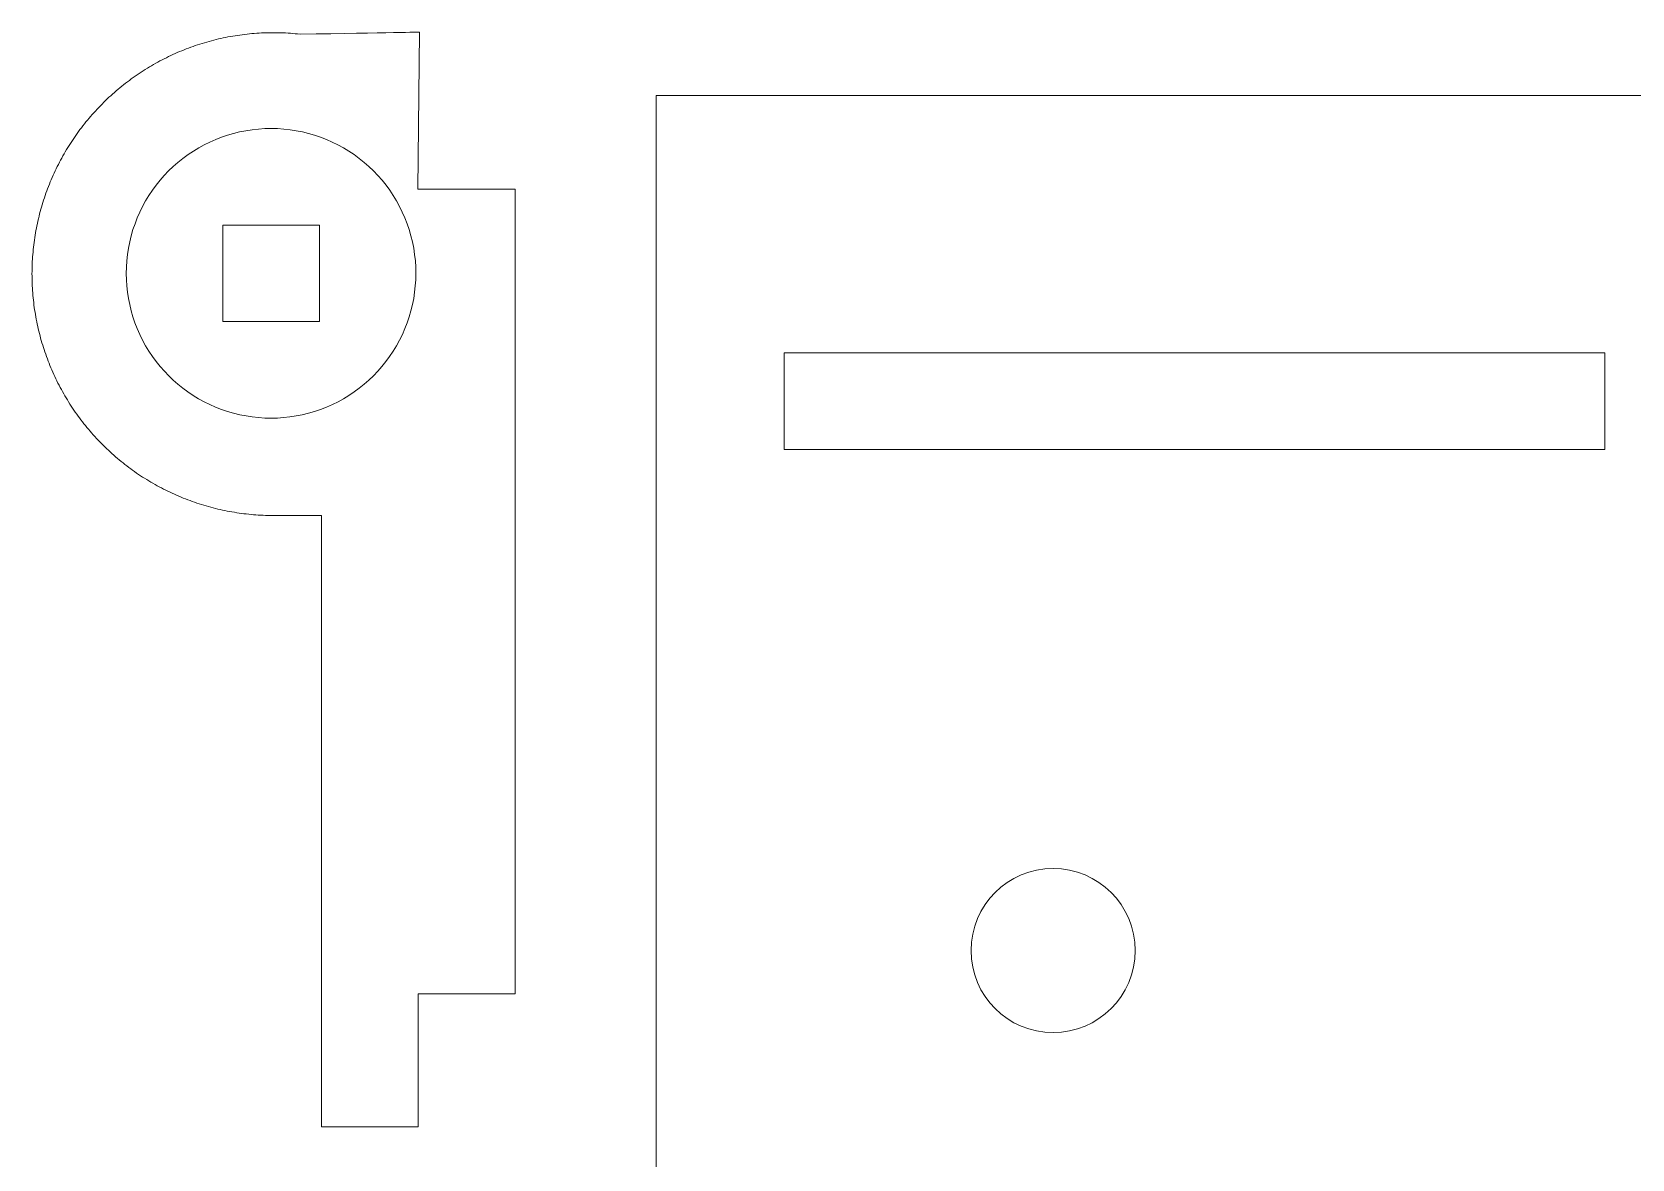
# Model space of a CAD drawing. Header units: centimetres. Extents: x -11.1 to 22.3, y -12.4 to 10.4.
# Drawn here: x 5.473 to 10.445, y 6.906 to 10.407 of the extents above; entities that cross this region are included whole.
import ezdxf

# ---------------------------------------------------------------- set-up
doc = ezdxf.new("R2010")
doc.units = ezdxf.units.CM
doc.header["$MEASUREMENT"] = 0
doc.layers.add('Warstwa 1', color=7, linetype='Continuous')

msp = doc.modelspace()

# ---------------------------------------------------------------- linework, layer by layer
at = {"layer": 'Warstwa 1', "color": 1, "lineweight": 0}
msp.add_lwpolyline([(7.81069, 9.11053), (10.36069, 9.11053), (10.36069, 9.41053), (7.81069, 9.41053), (7.81069, 9.11053)], close=True, dxfattribs=at)
for points, knots in [([(6.30599, 10.40059), (6.30599, 10.40059), (6.29852, 10.40138), (6.29852, 10.40138), (6.29852, 10.40138), (6.29852, 10.40138), (6.29106, 10.4021), (6.29106, 10.4021), (6.29106, 10.4021), (6.29106, 10.4021), (6.28359, 10.40274), (6.28359, 10.40274), (6.28359, 10.40274), (6.28359, 10.40274), (6.2761, 10.40331), (6.2761, 10.40331), (6.2761, 10.40331), (6.2761, 10.40331), (6.26863, 10.4038), (6.26863, 10.4038), (6.26863, 10.4038), (6.26863, 10.4038), (6.26114, 10.40422), (6.26114, 10.40422), (6.26114, 10.40422), (6.26114, 10.40422), (6.25364, 10.40457), (6.25364, 10.40457), (6.25364, 10.40457), (6.25364, 10.40457), (6.24615, 10.40483), (6.24615, 10.40483), (6.24615, 10.40483), (6.24615, 10.40483), (6.23866, 10.40503), (6.23866, 10.40503), (6.23866, 10.40503), (6.23866, 10.40503), (6.23115, 10.40515), (6.23115, 10.40515), (6.23115, 10.40515), (6.23115, 10.40515), (6.22366, 10.40519), (6.22366, 10.40519), (6.22366, 10.40519), (6.22366, 10.40519), (6.21615, 10.40516), (6.21615, 10.40516), (6.21615, 10.40516), (6.21615, 10.40516), (6.20866, 10.40505), (6.20866, 10.40505), (6.20866, 10.40505), (6.20866, 10.40505), (6.20116, 10.40487), (6.20116, 10.40487), (6.20116, 10.40487), (6.20116, 10.40487), (6.19365, 10.40461), (6.19365, 10.40461), (6.19365, 10.40461), (6.19365, 10.40461), (6.18616, 10.40428), (6.18616, 10.40428), (6.18616, 10.40428), (6.18616, 10.40428), (6.17867, 10.40388), (6.17867, 10.40388), (6.17867, 10.40388), (6.17867, 10.40388), (6.1712, 10.40339), (6.1712, 10.40339), (6.1712, 10.40339), (6.1712, 10.40339), (6.16371, 10.40284), (6.16371, 10.40284), (6.16371, 10.40284), (6.16371, 10.40284), (6.15624, 10.40221), (6.15624, 10.40221), (6.15624, 10.40221), (6.15624, 10.40221), (6.14877, 10.4015), (6.14877, 10.4015), (6.14877, 10.4015), (6.14877, 10.4015), (6.14132, 10.40072), (6.14132, 10.40072), (6.14132, 10.40072), (6.14132, 10.40072), (6.13386, 10.39987), (6.13386, 10.39987), (6.13386, 10.39987), (6.13386, 10.39987), (6.12643, 10.39894), (6.12643, 10.39894), (6.12643, 10.39894), (6.12643, 10.39894), (6.11898, 10.39794), (6.11898, 10.39794), (6.11898, 10.39794), (6.11898, 10.39794), (6.11156, 10.39686), (6.11156, 10.39686), (6.11156, 10.39686), (6.11156, 10.39686), (6.10415, 10.39571), (6.10415, 10.39571), (6.10415, 10.39571), (6.10415, 10.39571), (6.09675, 10.39448), (6.09675, 10.39448), (6.09675, 10.39448), (6.09675, 10.39448), (6.08938, 10.39318), (6.08938, 10.39318), (6.08938, 10.39318), (6.08938, 10.39318), (6.082, 10.39181), (6.082, 10.39181), (6.082, 10.39181), (6.082, 10.39181), (6.07464, 10.39036), (6.07464, 10.39036), (6.07464, 10.39036), (6.07464, 10.39036), (6.0673, 10.38884), (6.0673, 10.38884), (6.0673, 10.38884), (6.0673, 10.38884), (6.05996, 10.38724), (6.05996, 10.38724), (6.05996, 10.38724), (6.05996, 10.38724), (6.05266, 10.38558), (6.05266, 10.38558), (6.05266, 10.38558), (6.05266, 10.38558), (6.04536, 10.38384), (6.04536, 10.38384), (6.04536, 10.38384), (6.04536, 10.38384), (6.03809, 10.38202), (6.03809, 10.38202), (6.03809, 10.38202), (6.03809, 10.38202), (6.03083, 10.38014), (6.03083, 10.38014), (6.03083, 10.38014), (6.03083, 10.38014), (6.02358, 10.37818), (6.02358, 10.37818), (6.02358, 10.37818), (6.02358, 10.37818), (6.01637, 10.37615), (6.01637, 10.37615), (6.01637, 10.37615), (6.01637, 10.37615), (6.00916, 10.37404), (6.00916, 10.37404), (6.00916, 10.37404), (6.00916, 10.37404), (6.00199, 10.37187), (6.00199, 10.37187), (6.00199, 10.37187), (6.00199, 10.37187), (5.99482, 10.36962), (5.99482, 10.36962), (5.99482, 10.36962), (5.99482, 10.36962), (5.9877, 10.3673), (5.9877, 10.3673), (5.9877, 10.3673), (5.9877, 10.3673), (5.98059, 10.36492), (5.98059, 10.36492), (5.98059, 10.36492), (5.98059, 10.36492), (5.97351, 10.36245), (5.97351, 10.36245), (5.97351, 10.36245), (5.97351, 10.36245), (5.96645, 10.35992), (5.96645, 10.35992), (5.96645, 10.35992), (5.96645, 10.35992), (5.95941, 10.35732), (5.95941, 10.35732), (5.95941, 10.35732), (5.95941, 10.35732), (5.9524, 10.35465), (5.9524, 10.35465), (5.9524, 10.35465), (5.9524, 10.35465), (5.94542, 10.35191), (5.94542, 10.35191), (5.94542, 10.35191), (5.94542, 10.35191), (5.93847, 10.3491), (5.93847, 10.3491), (5.93847, 10.3491), (5.93847, 10.3491), (5.93154, 10.34622), (5.93154, 10.34622), (5.93154, 10.34622), (5.93154, 10.34622), (5.92465, 10.34327), (5.92465, 10.34327), (5.92465, 10.34327), (5.92465, 10.34327), (5.91778, 10.34025), (5.91778, 10.34025), (5.91778, 10.34025), (5.91778, 10.34025), (5.91094, 10.33716), (5.91094, 10.33716), (5.91094, 10.33716), (5.91094, 10.33716), (5.90414, 10.33401), (5.90414, 10.33401), (5.90414, 10.33401), (5.90414, 10.33401), (5.89736, 10.33078), (5.89736, 10.33078), (5.89736, 10.33078), (5.89736, 10.33078), (5.89062, 10.32749), (5.89062, 10.32749), (5.89062, 10.32749), (5.89062, 10.32749), (5.88392, 10.32414), (5.88392, 10.32414), (5.88392, 10.32414), (5.88392, 10.32414), (5.87725, 10.32071), (5.87725, 10.32071), (5.87725, 10.32071), (5.87725, 10.32071), (5.87062, 10.31722), (5.87062, 10.31722), (5.87062, 10.31722), (5.87062, 10.31722), (5.86401, 10.31366), (5.86401, 10.31366), (5.86401, 10.31366), (5.86401, 10.31366), (5.85745, 10.31004), (5.85745, 10.31004), (5.85745, 10.31004), (5.85745, 10.31004), (5.85092, 10.30635), (5.85092, 10.30635), (5.85092, 10.30635), (5.85092, 10.30635), (5.84442, 10.3026), (5.84442, 10.3026), (5.84442, 10.3026), (5.84442, 10.3026), (5.83797, 10.29878), (5.83797, 10.29878), (5.83797, 10.29878), (5.83797, 10.29878), (5.83155, 10.2949), (5.83155, 10.2949), (5.83155, 10.2949), (5.83155, 10.2949), (5.82518, 10.29095), (5.82518, 10.29095), (5.82518, 10.29095), (5.82518, 10.29095), (5.81883, 10.28694), (5.81883, 10.28694), (5.81883, 10.28694), (5.81883, 10.28694), (5.81254, 10.28286), (5.81254, 10.28286), (5.81254, 10.28286), (5.81254, 10.28286), (5.80628, 10.27873), (5.80628, 10.27873), (5.80628, 10.27873), (5.80628, 10.27873), (5.80006, 10.27453), (5.80006, 10.27453), (5.80006, 10.27453), (5.80006, 10.27453), (5.7939, 10.27027), (5.7939, 10.27027), (5.7939, 10.27027), (5.7939, 10.27027), (5.78777, 10.26595), (5.78777, 10.26595), (5.78777, 10.26595), (5.78777, 10.26595), (5.78168, 10.26156), (5.78168, 10.26156), (5.78168, 10.26156), (5.78168, 10.26156), (5.77563, 10.25712), (5.77563, 10.25712), (5.77563, 10.25712), (5.77563, 10.25712), (5.76965, 10.25261), (5.76965, 10.25261), (5.76965, 10.25261), (5.76965, 10.25261), (5.76368, 10.24805), (5.76368, 10.24805), (5.76368, 10.24805), (5.76368, 10.24805), (5.75778, 10.24343), (5.75778, 10.24343), (5.75778, 10.24343), (5.75778, 10.24343), (5.75193, 10.23874), (5.75193, 10.23874), (5.75193, 10.23874), (5.75193, 10.23874), (5.74612, 10.234), (5.74612, 10.234), (5.74612, 10.234), (5.74612, 10.234), (5.74035, 10.22921), (5.74035, 10.22921), (5.74035, 10.22921), (5.74035, 10.22921), (5.73464, 10.22435), (5.73464, 10.22435), (5.73464, 10.22435), (5.73464, 10.22435), (5.72896, 10.21944), (5.72896, 10.21944), (5.72896, 10.21944), (5.72896, 10.21944), (5.72334, 10.21447), (5.72334, 10.21447), (5.72334, 10.21447), (5.72334, 10.21447), (5.71779, 10.20944), (5.71779, 10.20944), (5.71779, 10.20944), (5.71779, 10.20944), (5.71226, 10.20436), (5.71226, 10.20436), (5.71226, 10.20436), (5.71226, 10.20436), (5.70679, 10.19923), (5.70679, 10.19923), (5.70679, 10.19923), (5.70679, 10.19923), (5.70139, 10.19404), (5.70139, 10.19404), (5.70139, 10.19404), (5.70139, 10.19404), (5.69603, 10.1888), (5.69603, 10.1888), (5.69603, 10.1888), (5.69603, 10.1888), (5.69071, 10.1835), (5.69071, 10.1835), (5.69071, 10.1835), (5.69071, 10.1835), (5.68546, 10.17815), (5.68546, 10.17815), (5.68546, 10.17815), (5.68546, 10.17815), (5.68025, 10.17275), (5.68025, 10.17275), (5.68025, 10.17275), (5.68025, 10.17275), (5.67511, 10.16729), (5.67511, 10.16729), (5.67511, 10.16729), (5.67511, 10.16729), (5.67, 10.16179), (5.67, 10.16179), (5.67, 10.16179), (5.67, 10.16179), (5.66497, 10.15623), (5.66497, 10.15623), (5.66497, 10.15623), (5.66497, 10.15623), (5.65999, 10.15063), (5.65999, 10.15063), (5.65999, 10.15063), (5.65999, 10.15063), (5.65507, 10.14497), (5.65507, 10.14497), (5.65507, 10.14497), (5.65507, 10.14497), (5.6502, 10.13927), (5.6502, 10.13927), (5.6502, 10.13927), (5.6502, 10.13927), (5.64538, 10.13351), (5.64538, 10.13351), (5.64538, 10.13351), (5.64538, 10.13351), (5.64062, 10.12771), (5.64062, 10.12771), (5.64062, 10.12771), (5.64062, 10.12771), (5.63593, 10.12187), (5.63593, 10.12187), (5.63593, 10.12187), (5.63593, 10.12187), (5.6313, 10.11597), (5.6313, 10.11597), (5.6313, 10.11597), (5.6313, 10.11597), (5.62672, 10.11003), (5.62672, 10.11003), (5.62672, 10.11003), (5.62672, 10.11003), (5.6222, 10.10404), (5.6222, 10.10404), (5.6222, 10.10404), (5.6222, 10.10404), (5.61774, 10.09801), (5.61774, 10.09801), (5.61774, 10.09801), (5.61774, 10.09801), (5.61335, 10.09194), (5.61335, 10.09194), (5.61335, 10.09194), (5.61335, 10.09194), (5.609, 10.08582), (5.609, 10.08582), (5.609, 10.08582), (5.609, 10.08582), (5.60472, 10.07966), (5.60472, 10.07966), (5.60472, 10.07966), (5.60472, 10.07966), (5.60052, 10.07345), (5.60052, 10.07345), (5.60052, 10.07345), (5.60052, 10.07345), (5.59637, 10.06721), (5.59637, 10.06721), (5.59637, 10.06721), (5.59637, 10.06721), (5.59228, 10.06092), (5.59228, 10.06092), (5.59228, 10.06092), (5.59228, 10.06092), (5.58825, 10.05459), (5.58825, 10.05459), (5.58825, 10.05459), (5.58825, 10.05459), (5.58429, 10.04822), (5.58429, 10.04822), (5.58429, 10.04822), (5.58429, 10.04822), (5.58039, 10.04182), (5.58039, 10.04182), (5.58039, 10.04182), (5.58039, 10.04182), (5.57656, 10.03537), (5.57656, 10.03537), (5.57656, 10.03537), (5.57656, 10.03537), (5.57279, 10.02889), (5.57279, 10.02889), (5.57279, 10.02889), (5.57279, 10.02889), (5.56909, 10.02236), (5.56909, 10.02236), (5.56909, 10.02236), (5.56909, 10.02236), (5.56545, 10.01581), (5.56545, 10.01581), (5.56545, 10.01581), (5.56545, 10.01581), (5.56186, 10.00921), (5.56186, 10.00921), (5.56186, 10.00921), (5.56186, 10.00921), (5.55837, 10.00258), (5.55837, 10.00258), (5.55837, 10.00258), (5.55837, 10.00258), (5.55493, 9.99592), (5.55493, 9.99592), (5.55493, 9.99592), (5.55493, 9.99592), (5.55155, 9.98922), (5.55155, 9.98922), (5.55155, 9.98922), (5.55155, 9.98922), (5.54824, 9.98249), (5.54824, 9.98249), (5.54824, 9.98249), (5.54824, 9.98249), (5.54501, 9.97572), (5.54501, 9.97572), (5.54501, 9.97572), (5.54501, 9.97572), (5.54182, 9.96893), (5.54182, 9.96893), (5.54182, 9.96893), (5.54182, 9.96893), (5.53872, 9.9621), (5.53872, 9.9621), (5.53872, 9.9621), (5.53872, 9.9621), (5.53569, 9.95524), (5.53569, 9.95524), (5.53569, 9.95524), (5.53569, 9.95524), (5.53272, 9.94835), (5.53272, 9.94835), (5.53272, 9.94835), (5.53272, 9.94835), (5.52983, 9.94144), (5.52983, 9.94144), (5.52983, 9.94144), (5.52983, 9.94144), (5.52701, 9.93449), (5.52701, 9.93449), (5.52701, 9.93449), (5.52701, 9.93449), (5.52425, 9.92751), (5.52425, 9.92751), (5.52425, 9.92751), (5.52425, 9.92751), (5.52156, 9.92051), (5.52156, 9.92051), (5.52156, 9.92051), (5.52156, 9.92051), (5.51894, 9.91349), (5.51894, 9.91349), (5.51894, 9.91349), (5.51894, 9.91349), (5.51638, 9.90643), (5.51638, 9.90643), (5.51638, 9.90643), (5.51638, 9.90643), (5.51392, 9.89935), (5.51392, 9.89935), (5.51392, 9.89935), (5.51392, 9.89935), (5.51151, 9.89225), (5.51151, 9.89225), (5.51151, 9.89225), (5.51151, 9.89225), (5.50917, 9.88512), (5.50917, 9.88512), (5.50917, 9.88512), (5.50917, 9.88512), (5.50691, 9.87797), (5.50691, 9.87797), (5.50691, 9.87797), (5.50691, 9.87797), (5.50471, 9.8708), (5.50471, 9.8708), (5.50471, 9.8708), (5.50471, 9.8708), (5.5026, 9.8636), (5.5026, 9.8636), (5.5026, 9.8636), (5.5026, 9.8636), (5.50054, 9.85639), (5.50054, 9.85639), (5.50054, 9.85639), (5.50054, 9.85639), (5.49858, 9.84915), (5.49858, 9.84915), (5.49858, 9.84915), (5.49858, 9.84915), (5.49666, 9.8419), (5.49666, 9.8419), (5.49666, 9.8419), (5.49666, 9.8419), (5.49483, 9.83463), (5.49483, 9.83463), (5.49483, 9.83463), (5.49483, 9.83463), (5.49307, 9.82734), (5.49307, 9.82734), (5.49307, 9.82734), (5.49307, 9.82734), (5.49139, 9.82003), (5.49139, 9.82003), (5.49139, 9.82003), (5.49139, 9.82003), (5.48979, 9.8127), (5.48979, 9.8127), (5.48979, 9.8127), (5.48979, 9.8127), (5.48824, 9.80536), (5.48824, 9.80536), (5.48824, 9.80536), (5.48824, 9.80536), (5.48678, 9.79801), (5.48678, 9.79801), (5.48678, 9.79801), (5.48678, 9.79801), (5.48538, 9.79064), (5.48538, 9.79064), (5.48538, 9.79064), (5.48538, 9.79064), (5.48407, 9.78325), (5.48407, 9.78325), (5.48407, 9.78325), (5.48407, 9.78325), (5.48282, 9.77586), (5.48282, 9.77586), (5.48282, 9.77586), (5.48282, 9.77586), (5.48166, 9.76845), (5.48166, 9.76845), (5.48166, 9.76845), (5.48166, 9.76845), (5.48056, 9.76103), (5.48056, 9.76103), (5.48056, 9.76103), (5.48056, 9.76103), (5.47953, 9.7536), (5.47953, 9.7536), (5.47953, 9.7536), (5.47953, 9.7536), (5.4786, 9.74616), (5.4786, 9.74616), (5.4786, 9.74616), (5.4786, 9.74616), (5.47772, 9.73871), (5.47772, 9.73871), (5.47772, 9.73871), (5.47772, 9.73871), (5.47692, 9.73125), (5.47692, 9.73125), (5.47692, 9.73125), (5.47692, 9.73125), (5.47619, 9.72379), (5.47619, 9.72379), (5.47619, 9.72379), (5.47619, 9.72379), (5.47556, 9.71632), (5.47556, 9.71632), (5.47556, 9.71632), (5.47556, 9.71632), (5.47498, 9.70884), (5.47498, 9.70884), (5.47498, 9.70884), (5.47498, 9.70884), (5.47447, 9.70136), (5.47447, 9.70136), (5.47447, 9.70136), (5.47447, 9.70136), (5.47406, 9.69387), (5.47406, 9.69387), (5.47406, 9.69387), (5.47406, 9.69387), (5.47371, 9.68638), (5.47371, 9.68638), (5.47371, 9.68638), (5.47371, 9.68638), (5.47343, 9.67888), (5.47343, 9.67888), (5.47343, 9.67888), (5.47343, 9.67888), (5.47322, 9.67138), (5.47322, 9.67138), (5.47322, 9.67138), (5.47322, 9.67138), (5.47311, 9.66388), (5.47311, 9.66388), (5.47311, 9.66388), (5.47311, 9.66388), (5.47305, 9.65638), (5.47305, 9.65638), (5.47305, 9.65638), (5.47305, 9.65638), (5.47309, 9.64888), (5.47309, 9.64888), (5.47309, 9.64888), (5.47309, 9.64888), (5.47318, 9.64139), (5.47318, 9.64139), (5.47318, 9.64139), (5.47318, 9.64139), (5.47335, 9.63389), (5.47335, 9.63389), (5.47335, 9.63389), (5.47335, 9.63389), (5.47361, 9.62639), (5.47361, 9.62639), (5.47361, 9.62639), (5.47361, 9.62639), (5.47393, 9.6189), (5.47393, 9.6189), (5.47393, 9.6189), (5.47393, 9.6189), (5.47434, 9.61141), (5.47434, 9.61141), (5.47434, 9.61141), (5.47434, 9.61141), (5.47481, 9.60392), (5.47481, 9.60392), (5.47481, 9.60392), (5.47481, 9.60392), (5.47535, 9.59644), (5.47535, 9.59644), (5.47535, 9.59644), (5.47535, 9.59644), (5.47599, 9.58897), (5.47599, 9.58897), (5.47599, 9.58897), (5.47599, 9.58897), (5.47668, 9.5815), (5.47668, 9.5815), (5.47668, 9.5815), (5.47668, 9.5815), (5.47746, 9.57404), (5.47746, 9.57404), (5.47746, 9.57404), (5.47746, 9.57404), (5.4783, 9.56659), (5.4783, 9.56659), (5.4783, 9.56659), (5.4783, 9.56659), (5.47922, 9.55915), (5.47922, 9.55915), (5.47922, 9.55915), (5.47922, 9.55915), (5.48022, 9.55172), (5.48022, 9.55172), (5.48022, 9.55172), (5.48022, 9.55172), (5.48129, 9.54429), (5.48129, 9.54429), (5.48129, 9.54429), (5.48129, 9.54429), (5.48245, 9.53688), (5.48245, 9.53688), (5.48245, 9.53688), (5.48245, 9.53688), (5.48366, 9.52948), (5.48366, 9.52948), (5.48366, 9.52948), (5.48366, 9.52948), (5.48495, 9.52209), (5.48495, 9.52209), (5.48495, 9.52209), (5.48495, 9.52209), (5.48633, 9.51472), (5.48633, 9.51472), (5.48633, 9.51472), (5.48633, 9.51472), (5.48777, 9.50736), (5.48777, 9.50736), (5.48777, 9.50736), (5.48777, 9.50736), (5.48928, 9.50001), (5.48928, 9.50001), (5.48928, 9.50001), (5.48928, 9.50001), (5.49087, 9.49268), (5.49087, 9.49268), (5.49087, 9.49268), (5.49087, 9.49268), (5.49253, 9.48537), (5.49253, 9.48537), (5.49253, 9.48537), (5.49253, 9.48537), (5.49427, 9.47807), (5.49427, 9.47807), (5.49427, 9.47807), (5.49427, 9.47807), (5.49608, 9.47079), (5.49608, 9.47079), (5.49608, 9.47079), (5.49608, 9.47079), (5.49795, 9.46353), (5.49795, 9.46353), (5.49795, 9.46353), (5.49795, 9.46353), (5.49991, 9.45629), (5.49991, 9.45629), (5.49991, 9.45629), (5.49991, 9.45629), (5.50193, 9.44907), (5.50193, 9.44907), (5.50193, 9.44907), (5.50193, 9.44907), (5.50404, 9.44187), (5.50404, 9.44187), (5.50404, 9.44187), (5.50404, 9.44187), (5.5062, 9.43469), (5.5062, 9.43469), (5.5062, 9.43469), (5.5062, 9.43469), (5.50845, 9.42753), (5.50845, 9.42753), (5.50845, 9.42753), (5.50845, 9.42753), (5.51076, 9.4204), (5.51076, 9.4204), (5.51076, 9.4204), (5.51076, 9.4204), (5.51313, 9.41329), (5.51313, 9.41329), (5.51313, 9.41329), (5.51313, 9.41329), (5.5156, 9.4062), (5.5156, 9.4062), (5.5156, 9.4062), (5.5156, 9.4062), (5.51812, 9.39914), (5.51812, 9.39914), (5.51812, 9.39914), (5.51812, 9.39914), (5.52072, 9.3921), (5.52072, 9.3921), (5.52072, 9.3921), (5.52072, 9.3921), (5.52337, 9.38509), (5.52337, 9.38509), (5.52337, 9.38509), (5.52337, 9.38509), (5.52611, 9.37811), (5.52611, 9.37811), (5.52611, 9.37811), (5.52611, 9.37811), (5.52891, 9.37115), (5.52891, 9.37115), (5.52891, 9.37115), (5.52891, 9.37115), (5.53179, 9.36423), (5.53179, 9.36423), (5.53179, 9.36423), (5.53179, 9.36423), (5.53474, 9.35733), (5.53474, 9.35733), (5.53474, 9.35733), (5.53474, 9.35733), (5.53775, 9.35046), (5.53775, 9.35046), (5.53775, 9.35046), (5.53775, 9.35046), (5.54083, 9.34362), (5.54083, 9.34362), (5.54083, 9.34362), (5.54083, 9.34362), (5.54399, 9.33682), (5.54399, 9.33682), (5.54399, 9.33682), (5.54399, 9.33682), (5.5472, 9.33004), (5.5472, 9.33004), (5.5472, 9.33004), (5.5472, 9.33004), (5.55049, 9.3233), (5.55049, 9.3233), (5.55049, 9.3233), (5.55049, 9.3233), (5.55383, 9.31659), (5.55383, 9.31659), (5.55383, 9.31659), (5.55383, 9.31659), (5.55725, 9.30992), (5.55725, 9.30992), (5.55725, 9.30992), (5.55725, 9.30992), (5.56074, 9.30327), (5.56074, 9.30327), (5.56074, 9.30327), (5.56074, 9.30327), (5.56429, 9.29667), (5.56429, 9.29667), (5.56429, 9.29667), (5.56429, 9.29667), (5.56791, 9.2901), (5.56791, 9.2901), (5.56791, 9.2901), (5.56791, 9.2901), (5.57159, 9.28357), (5.57159, 9.28357), (5.57159, 9.28357), (5.57159, 9.28357), (5.57534, 9.27707), (5.57534, 9.27707), (5.57534, 9.27707), (5.57534, 9.27707), (5.57917, 9.27061), (5.57917, 9.27061), (5.57917, 9.27061), (5.57917, 9.27061), (5.58304, 9.26419), (5.58304, 9.26419), (5.58304, 9.26419), (5.58304, 9.26419), (5.58698, 9.25781), (5.58698, 9.25781), (5.58698, 9.25781), (5.58698, 9.25781), (5.59098, 9.25147), (5.59098, 9.25147), (5.59098, 9.25147), (5.59098, 9.25147), (5.59505, 9.24517), (5.59505, 9.24517), (5.59505, 9.24517), (5.59505, 9.24517), (5.59919, 9.23891), (5.59919, 9.23891), (5.59919, 9.23891), (5.59919, 9.23891), (5.60338, 9.23269), (5.60338, 9.23269), (5.60338, 9.23269), (5.60338, 9.23269), (5.60764, 9.22652), (5.60764, 9.22652), (5.60764, 9.22652), (5.60764, 9.22652), (5.61195, 9.22039), (5.61195, 9.22039), (5.61195, 9.22039), (5.61195, 9.22039), (5.61634, 9.2143), (5.61634, 9.2143), (5.61634, 9.2143), (5.61634, 9.2143), (5.62078, 9.20825), (5.62078, 9.20825), (5.62078, 9.20825), (5.62078, 9.20825), (5.62527, 9.20225), (5.62527, 9.20225), (5.62527, 9.20225), (5.62527, 9.20225), (5.62982, 9.1963), (5.62982, 9.1963), (5.62982, 9.1963), (5.62982, 9.1963), (5.63444, 9.19039), (5.63444, 9.19039), (5.63444, 9.19039), (5.63444, 9.19039), (5.63912, 9.18452), (5.63912, 9.18452), (5.63912, 9.18452), (5.63912, 9.18452), (5.64387, 9.17871), (5.64387, 9.17871), (5.64387, 9.17871), (5.64387, 9.17871), (5.64865, 9.17294), (5.64865, 9.17294), (5.64865, 9.17294), (5.64865, 9.17294), (5.65351, 9.16722), (5.65351, 9.16722), (5.65351, 9.16722), (5.65351, 9.16722), (5.65842, 9.16155), (5.65842, 9.16155), (5.65842, 9.16155), (5.65842, 9.16155), (5.66337, 9.15593), (5.66337, 9.15593), (5.66337, 9.15593), (5.66337, 9.15593), (5.66839, 9.15036), (5.66839, 9.15036), (5.66839, 9.15036), (5.66839, 9.15036), (5.67347, 9.14484), (5.67347, 9.14484), (5.67347, 9.14484), (5.67347, 9.14484), (5.67861, 9.13937), (5.67861, 9.13937), (5.67861, 9.13937), (5.67861, 9.13937), (5.6838, 9.13395), (5.6838, 9.13395), (5.6838, 9.13395), (5.6838, 9.13395), (5.68903, 9.12858), (5.68903, 9.12858), (5.68903, 9.12858), (5.68903, 9.12858), (5.69433, 9.12327), (5.69433, 9.12327), (5.69433, 9.12327), (5.69433, 9.12327), (5.69967, 9.11801), (5.69967, 9.11801), (5.69967, 9.11801), (5.69967, 9.11801), (5.70507, 9.1128), (5.70507, 9.1128), (5.70507, 9.1128), (5.70507, 9.1128), (5.71051, 9.10765), (5.71051, 9.10765), (5.71051, 9.10765), (5.71051, 9.10765), (5.71602, 9.10255), (5.71602, 9.10255), (5.71602, 9.10255), (5.71602, 9.10255), (5.72156, 9.09751), (5.72156, 9.09751), (5.72156, 9.09751), (5.72156, 9.09751), (5.72718, 9.09252), (5.72718, 9.09252), (5.72718, 9.09252), (5.72718, 9.09252), (5.73282, 9.08759), (5.73282, 9.08759), (5.73282, 9.08759), (5.73282, 9.08759), (5.73852, 9.08271), (5.73852, 9.08271), (5.73852, 9.08271), (5.73852, 9.08271), (5.74427, 9.0779), (5.74427, 9.0779), (5.74427, 9.0779), (5.74427, 9.0779), (5.75006, 9.07314), (5.75006, 9.07314), (5.75006, 9.07314), (5.75006, 9.07314), (5.75591, 9.06844), (5.75591, 9.06844), (5.75591, 9.06844), (5.75591, 9.06844), (5.76181, 9.0638), (5.76181, 9.0638), (5.76181, 9.0638), (5.76181, 9.0638), (5.76775, 9.05921), (5.76775, 9.05921), (5.76775, 9.05921), (5.76775, 9.05921), (5.77373, 9.05469), (5.77373, 9.05469), (5.77373, 9.05469), (5.77373, 9.05469), (5.77974, 9.05023), (5.77974, 9.05023), (5.77974, 9.05023), (5.77974, 9.05023), (5.78583, 9.04582), (5.78583, 9.04582), (5.78583, 9.04582), (5.78583, 9.04582), (5.79194, 9.04148), (5.79194, 9.04148), (5.79194, 9.04148), (5.79194, 9.04148), (5.7981, 9.0372), (5.7981, 9.0372), (5.7981, 9.0372), (5.7981, 9.0372), (5.8043, 9.03298), (5.8043, 9.03298), (5.8043, 9.03298), (5.8043, 9.03298), (5.81054, 9.02883), (5.81054, 9.02883), (5.81054, 9.02883), (5.81054, 9.02883), (5.81683, 9.02473), (5.81683, 9.02473), (5.81683, 9.02473), (5.81683, 9.02473), (5.82314, 9.0207), (5.82314, 9.0207), (5.82314, 9.0207), (5.82314, 9.0207), (5.82951, 9.01673), (5.82951, 9.01673), (5.82951, 9.01673), (5.82951, 9.01673), (5.83592, 9.01283), (5.83592, 9.01283), (5.83592, 9.01283), (5.83592, 9.01283), (5.84236, 9.00899), (5.84236, 9.00899), (5.84236, 9.00899), (5.84236, 9.00899), (5.84884, 9.00522), (5.84884, 9.00522), (5.84884, 9.00522), (5.84884, 9.00522), (5.85536, 9.00151), (5.85536, 9.00151), (5.85536, 9.00151), (5.85536, 9.00151), (5.86192, 8.99786), (5.86192, 8.99786), (5.86192, 8.99786), (5.86192, 8.99786), (5.86851, 8.99429), (5.86851, 8.99429), (5.86851, 8.99429), (5.86851, 8.99429), (5.87514, 8.99077), (5.87514, 8.99077), (5.87514, 8.99077), (5.87514, 8.99077), (5.88179, 8.98733), (5.88179, 8.98733), (5.88179, 8.98733), (5.88179, 8.98733), (5.88849, 8.98395), (5.88849, 8.98395), (5.88849, 8.98395), (5.88849, 8.98395), (5.89522, 8.98064), (5.89522, 8.98064), (5.89522, 8.98064), (5.89522, 8.98064), (5.90198, 8.97739), (5.90198, 8.97739), (5.90198, 8.97739), (5.90198, 8.97739), (5.90878, 8.97421), (5.90878, 8.97421), (5.90878, 8.97421), (5.90878, 8.97421), (5.91559, 8.97111), (5.91559, 8.97111), (5.91559, 8.97111), (5.91559, 8.97111), (5.92245, 8.96807), (5.92245, 8.96807), (5.92245, 8.96807), (5.92245, 8.96807), (5.92934, 8.96509), (5.92934, 8.96509), (5.92934, 8.96509), (5.92934, 8.96509), (5.93625, 8.96219), (5.93625, 8.96219), (5.93625, 8.96219), (5.93625, 8.96219), (5.9432, 8.95936), (5.9432, 8.95936), (5.9432, 8.95936), (5.9432, 8.95936), (5.95018, 8.95659), (5.95018, 8.95659), (5.95018, 8.95659), (5.95018, 8.95659), (5.95717, 8.9539), (5.95717, 8.9539), (5.95717, 8.9539), (5.95717, 8.9539), (5.96419, 8.95128), (5.96419, 8.95128), (5.96419, 8.95128), (5.96419, 8.95128), (5.97125, 8.94872), (5.97125, 8.94872), (5.97125, 8.94872), (5.97125, 8.94872), (5.97833, 8.94624), (5.97833, 8.94624), (5.97833, 8.94624), (5.97833, 8.94624), (5.98542, 8.94383), (5.98542, 8.94383), (5.98542, 8.94383), (5.98542, 8.94383), (5.99256, 8.94149), (5.99256, 8.94149), (5.99256, 8.94149), (5.99256, 8.94149), (5.99971, 8.93922), (5.99971, 8.93922), (5.99971, 8.93922), (5.99971, 8.93922), (6.00688, 8.93702), (6.00688, 8.93702), (6.00688, 8.93702), (6.00688, 8.93702), (6.01407, 8.9349), (6.01407, 8.9349), (6.01407, 8.9349), (6.01407, 8.9349), (6.02128, 8.93284), (6.02128, 8.93284), (6.02128, 8.93284), (6.02128, 8.93284), (6.02851, 8.93086), (6.02851, 8.93086), (6.02851, 8.93086), (6.02851, 8.93086), (6.03576, 8.92895), (6.03576, 8.92895), (6.03576, 8.92895), (6.03576, 8.92895), (6.04304, 8.92711), (6.04304, 8.92711), (6.04304, 8.92711), (6.04304, 8.92711), (6.05032, 8.92535), (6.05032, 8.92535), (6.05032, 8.92535), (6.05032, 8.92535), (6.05763, 8.92366), (6.05763, 8.92366), (6.05763, 8.92366), (6.05763, 8.92366), (6.06495, 8.92204), (6.06495, 8.92204), (6.06495, 8.92204), (6.06495, 8.92204), (6.07229, 8.9205), (6.07229, 8.9205), (6.07229, 8.9205), (6.07229, 8.9205), (6.07965, 8.91903), (6.07965, 8.91903), (6.07965, 8.91903), (6.07965, 8.91903), (6.08702, 8.91763), (6.08702, 8.91763), (6.08702, 8.91763), (6.08702, 8.91763), (6.0944, 8.91631), (6.0944, 8.91631), (6.0944, 8.91631), (6.0944, 8.91631), (6.1018, 8.91506), (6.1018, 8.91506), (6.1018, 8.91506), (6.1018, 8.91506), (6.10921, 8.91388), (6.10921, 8.91388), (6.10921, 8.91388), (6.10921, 8.91388), (6.11663, 8.91278), (6.11663, 8.91278), (6.11663, 8.91278), (6.11663, 8.91278), (6.12406, 8.91175), (6.12406, 8.91175), (6.12406, 8.91175), (6.12406, 8.91175), (6.13149, 8.9108), (6.13149, 8.9108), (6.13149, 8.9108), (6.13149, 8.9108), (6.13894, 8.90992), (6.13894, 8.90992), (6.13894, 8.90992), (6.13894, 8.90992), (6.1464, 8.90912), (6.1464, 8.90912), (6.1464, 8.90912), (6.1464, 8.90912), (6.15387, 8.90839), (6.15387, 8.90839), (6.15387, 8.90839), (6.15387, 8.90839), (6.16134, 8.90773), (6.16134, 8.90773), (6.16134, 8.90773), (6.16134, 8.90773), (6.16881, 8.90715), (6.16881, 8.90715), (6.16881, 8.90715), (6.16881, 8.90715), (6.1763, 8.90665), (6.1763, 8.90665), (6.1763, 8.90665), (6.1763, 8.90665), (6.18379, 8.90622), (6.18379, 8.90622), (6.18379, 8.90622), (6.18379, 8.90622), (6.19128, 8.90586), (6.19128, 8.90586), (6.19128, 8.90586), (6.19128, 8.90586), (6.19876, 8.90558), (6.19876, 8.90558), (6.19876, 8.90558), (6.19876, 8.90558), (6.20627, 8.90538), (6.20627, 8.90538), (6.20627, 8.90538), (6.20627, 8.90538), (6.21376, 8.90525), (6.21376, 8.90525), (6.21376, 8.90525), (6.21376, 8.90525), (6.22127, 8.90519), (6.22127, 8.90519), (6.22127, 8.90519), (6.22127, 8.90519), (6.22306, 8.90519), (6.22306, 8.90519), (6.22306, 8.90519), (6.22306, 8.90519), (6.37305, 8.90519), (6.37305, 8.90519), (6.37305, 8.90519), (6.37305, 8.90519), (6.37305, 7.00555), (6.37305, 7.00555), (6.37305, 7.00555), (6.47305, 7.00555), (6.57305, 7.00555), (6.67305, 7.00555), (6.67305, 7.00555), (6.67305, 7.00555), (6.67292, 7.41859), (6.67292, 7.41859), (6.67292, 7.41859), (6.67292, 7.41859), (6.97461, 7.41859), (6.97461, 7.41859), (6.97461, 7.41859), (6.97461, 7.41859), (6.97461, 9.91858), (6.97461, 9.91858), (6.97461, 9.91858), (6.97461, 9.91858), (6.67239, 9.91858), (6.67239, 9.91858), (6.67239, 9.91858), (6.67239, 9.91858), (6.67747, 10.40729), (6.67747, 10.40729), (6.67747, 10.40729), (6.67747, 10.40729), (6.58454, 10.40436), (6.30599, 10.40059)], [0, 0, 0, 0, 0.0029762, 0.0029762, 0.0029762, 0.0029762, 0.0059524, 0.0059524, 0.0059524, 0.0059524, 0.0089286, 0.0089286, 0.0089286, 0.0089286, 0.0119048, 0.0119048, 0.0119048, 0.0119048, 0.014881, 0.014881, 0.014881, 0.014881, 0.0178571, 0.0178571, 0.0178571, 0.0178571, 0.0208333, 0.0208333, 0.0208333, 0.0208333, 0.0238095, 0.0238095, 0.0238095, 0.0238095, 0.0267857, 0.0267857, 0.0267857, 0.0267857, 0.0297619, 0.0297619, 0.0297619, 0.0297619, 0.0327381, 0.0327381, 0.0327381, 0.0327381, 0.0357143, 0.0357143, 0.0357143, 0.0357143, 0.0386905, 0.0386905, 0.0386905, 0.0386905, 0.0416667, 0.0416667, 0.0416667, 0.0416667, 0.0446429, 0.0446429, 0.0446429, 0.0446429, 0.047619, 0.047619, 0.047619, 0.047619, 0.0505952, 0.0505952, 0.0505952, 0.0505952, 0.0535714, 0.0535714, 0.0535714, 0.0535714, 0.0565476, 0.0565476, 0.0565476, 0.0565476, 0.0595238, 0.0595238, 0.0595238, 0.0595238, 0.0625, 0.0625, 0.0625, 0.0625, 0.0654762, 0.0654762, 0.0654762, 0.0654762, 0.0684524, 0.0684524, 0.0684524, 0.0684524, 0.0714286, 0.0714286, 0.0714286, 0.0714286, 0.0744048, 0.0744048, 0.0744048, 0.0744048, 0.077381, 0.077381, 0.077381, 0.077381, 0.0803571, 0.0803571, 0.0803571, 0.0803571, 0.0833333, 0.0833333, 0.0833333, 0.0833333, 0.0863095, 0.0863095, 0.0863095, 0.0863095, 0.0892857, 0.0892857, 0.0892857, 0.0892857, 0.0922619, 0.0922619, 0.0922619, 0.0922619, 0.0952381, 0.0952381, 0.0952381, 0.0952381, 0.0982143, 0.0982143, 0.0982143, 0.0982143, 0.1011905, 0.1011905, 0.1011905, 0.1011905, 0.1041667, 0.1041667, 0.1041667, 0.1041667, 0.1071429, 0.1071429, 0.1071429, 0.1071429, 0.110119, 0.110119, 0.110119, 0.110119, 0.1130952, 0.1130952, 0.1130952, 0.1130952, 0.1160714, 0.1160714, 0.1160714, 0.1160714, 0.1190476, 0.1190476, 0.1190476, 0.1190476, 0.1220238, 0.1220238, 0.1220238, 0.1220238, 0.125, 0.125, 0.125, 0.125, 0.1279762, 0.1279762, 0.1279762, 0.1279762, 0.1309524, 0.1309524, 0.1309524, 0.1309524, 0.1339286, 0.1339286, 0.1339286, 0.1339286, 0.1369048, 0.1369048, 0.1369048, 0.1369048, 0.139881, 0.139881, 0.139881, 0.139881, 0.1428571, 0.1428571, 0.1428571, 0.1428571, 0.1458333, 0.1458333, 0.1458333, 0.1458333, 0.1488095, 0.1488095, 0.1488095, 0.1488095, 0.1517857, 0.1517857, 0.1517857, 0.1517857, 0.1547619, 0.1547619, 0.1547619, 0.1547619, 0.1577381, 0.1577381, 0.1577381, 0.1577381, 0.1607143, 0.1607143, 0.1607143, 0.1607143, 0.1636905, 0.1636905, 0.1636905, 0.1636905, 0.1666667, 0.1666667, 0.1666667, 0.1666667, 0.1696429, 0.1696429, 0.1696429, 0.1696429, 0.172619, 0.172619, 0.172619, 0.172619, 0.1755952, 0.1755952, 0.1755952, 0.1755952, 0.1785714, 0.1785714, 0.1785714, 0.1785714, 0.1815476, 0.1815476, 0.1815476, 0.1815476, 0.1845238, 0.1845238, 0.1845238, 0.1845238, 0.1875, 0.1875, 0.1875, 0.1875, 0.1904762, 0.1904762, 0.1904762, 0.1904762, 0.1934524, 0.1934524, 0.1934524, 0.1934524, 0.1964286, 0.1964286, 0.1964286, 0.1964286, 0.1994048, 0.1994048, 0.1994048, 0.1994048, 0.202381, 0.202381, 0.202381, 0.202381, 0.2053571, 0.2053571, 0.2053571, 0.2053571, 0.2083333, 0.2083333, 0.2083333, 0.2083333, 0.2113095, 0.2113095, 0.2113095, 0.2113095, 0.2142857, 0.2142857, 0.2142857, 0.2142857, 0.2172619, 0.2172619, 0.2172619, 0.2172619, 0.2202381, 0.2202381, 0.2202381, 0.2202381, 0.2232143, 0.2232143, 0.2232143, 0.2232143, 0.2261905, 0.2261905, 0.2261905, 0.2261905, 0.2291667, 0.2291667, 0.2291667, 0.2291667, 0.2321429, 0.2321429, 0.2321429, 0.2321429, 0.235119, 0.235119, 0.235119, 0.235119, 0.2380952, 0.2380952, 0.2380952, 0.2380952, 0.2410714, 0.2410714, 0.2410714, 0.2410714, 0.2440476, 0.2440476, 0.2440476, 0.2440476, 0.2470238, 0.2470238, 0.2470238, 0.2470238, 0.25, 0.25, 0.25, 0.25, 0.2529762, 0.2529762, 0.2529762, 0.2529762, 0.2559524, 0.2559524, 0.2559524, 0.2559524, 0.2589286, 0.2589286, 0.2589286, 0.2589286, 0.2619048, 0.2619048, 0.2619048, 0.2619048, 0.264881, 0.264881, 0.264881, 0.264881, 0.2678571, 0.2678571, 0.2678571, 0.2678571, 0.2708333, 0.2708333, 0.2708333, 0.2708333, 0.2738095, 0.2738095, 0.2738095, 0.2738095, 0.2767857, 0.2767857, 0.2767857, 0.2767857, 0.2797619, 0.2797619, 0.2797619, 0.2797619, 0.2827381, 0.2827381, 0.2827381, 0.2827381, 0.2857143, 0.2857143, 0.2857143, 0.2857143, 0.2886905, 0.2886905, 0.2886905, 0.2886905, 0.2916667, 0.2916667, 0.2916667, 0.2916667, 0.2946429, 0.2946429, 0.2946429, 0.2946429, 0.297619, 0.297619, 0.297619, 0.297619, 0.3005952, 0.3005952, 0.3005952, 0.3005952, 0.3035714, 0.3035714, 0.3035714, 0.3035714, 0.3065476, 0.3065476, 0.3065476, 0.3065476, 0.3095238, 0.3095238, 0.3095238, 0.3095238, 0.3125, 0.3125, 0.3125, 0.3125, 0.3154762, 0.3154762, 0.3154762, 0.3154762, 0.3184524, 0.3184524, 0.3184524, 0.3184524, 0.3214286, 0.3214286, 0.3214286, 0.3214286, 0.3244048, 0.3244048, 0.3244048, 0.3244048, 0.327381, 0.327381, 0.327381, 0.327381, 0.3303571, 0.3303571, 0.3303571, 0.3303571, 0.3333333, 0.3333333, 0.3333333, 0.3333333, 0.3363095, 0.3363095, 0.3363095, 0.3363095, 0.3392857, 0.3392857, 0.3392857, 0.3392857, 0.3422619, 0.3422619, 0.3422619, 0.3422619, 0.3452381, 0.3452381, 0.3452381, 0.3452381, 0.3482143, 0.3482143, 0.3482143, 0.3482143, 0.3511905, 0.3511905, 0.3511905, 0.3511905, 0.3541667, 0.3541667, 0.3541667, 0.3541667, 0.3571429, 0.3571429, 0.3571429, 0.3571429, 0.360119, 0.360119, 0.360119, 0.360119, 0.3630952, 0.3630952, 0.3630952, 0.3630952, 0.3660714, 0.3660714, 0.3660714, 0.3660714, 0.3690476, 0.3690476, 0.3690476, 0.3690476, 0.3720238, 0.3720238, 0.3720238, 0.3720238, 0.375, 0.375, 0.375, 0.375, 0.3779762, 0.3779762, 0.3779762, 0.3779762, 0.3809524, 0.3809524, 0.3809524, 0.3809524, 0.3839286, 0.3839286, 0.3839286, 0.3839286, 0.3869048, 0.3869048, 0.3869048, 0.3869048, 0.389881, 0.389881, 0.389881, 0.389881, 0.3928571, 0.3928571, 0.3928571, 0.3928571, 0.3958333, 0.3958333, 0.3958333, 0.3958333, 0.3988095, 0.3988095, 0.3988095, 0.3988095, 0.4017857, 0.4017857, 0.4017857, 0.4017857, 0.4047619, 0.4047619, 0.4047619, 0.4047619, 0.4077381, 0.4077381, 0.4077381, 0.4077381, 0.4107143, 0.4107143, 0.4107143, 0.4107143, 0.4136905, 0.4136905, 0.4136905, 0.4136905, 0.4166667, 0.4166667, 0.4166667, 0.4166667, 0.4196429, 0.4196429, 0.4196429, 0.4196429, 0.422619, 0.422619, 0.422619, 0.422619, 0.4255952, 0.4255952, 0.4255952, 0.4255952, 0.4285714, 0.4285714, 0.4285714, 0.4285714, 0.4315476, 0.4315476, 0.4315476, 0.4315476, 0.4345238, 0.4345238, 0.4345238, 0.4345238, 0.4375, 0.4375, 0.4375, 0.4375, 0.4404762, 0.4404762, 0.4404762, 0.4404762, 0.4434524, 0.4434524, 0.4434524, 0.4434524, 0.4464286, 0.4464286, 0.4464286, 0.4464286, 0.4494048, 0.4494048, 0.4494048, 0.4494048, 0.452381, 0.452381, 0.452381, 0.452381, 0.4553571, 0.4553571, 0.4553571, 0.4553571, 0.4583333, 0.4583333, 0.4583333, 0.4583333, 0.4613095, 0.4613095, 0.4613095, 0.4613095, 0.4642857, 0.4642857, 0.4642857, 0.4642857, 0.4672619, 0.4672619, 0.4672619, 0.4672619, 0.4702381, 0.4702381, 0.4702381, 0.4702381, 0.4732143, 0.4732143, 0.4732143, 0.4732143, 0.4761905, 0.4761905, 0.4761905, 0.4761905, 0.4791667, 0.4791667, 0.4791667, 0.4791667, 0.4821429, 0.4821429, 0.4821429, 0.4821429, 0.485119, 0.485119, 0.485119, 0.485119, 0.4880952, 0.4880952, 0.4880952, 0.4880952, 0.4910714, 0.4910714, 0.4910714, 0.4910714, 0.4940476, 0.4940476, 0.4940476, 0.4940476, 0.4970238, 0.4970238, 0.4970238, 0.4970238, 0.5, 0.5, 0.5, 0.5, 0.5029762, 0.5029762, 0.5029762, 0.5029762, 0.5059524, 0.5059524, 0.5059524, 0.5059524, 0.5089286, 0.5089286, 0.5089286, 0.5089286, 0.5119048, 0.5119048, 0.5119048, 0.5119048, 0.514881, 0.514881, 0.514881, 0.514881, 0.5178571, 0.5178571, 0.5178571, 0.5178571, 0.5208333, 0.5208333, 0.5208333, 0.5208333, 0.5238095, 0.5238095, 0.5238095, 0.5238095, 0.5267857, 0.5267857, 0.5267857, 0.5267857, 0.5297619, 0.5297619, 0.5297619, 0.5297619, 0.5327381, 0.5327381, 0.5327381, 0.5327381, 0.5357143, 0.5357143, 0.5357143, 0.5357143, 0.5386905, 0.5386905, 0.5386905, 0.5386905, 0.5416667, 0.5416667, 0.5416667, 0.5416667, 0.5446429, 0.5446429, 0.5446429, 0.5446429, 0.547619, 0.547619, 0.547619, 0.547619, 0.5505952, 0.5505952, 0.5505952, 0.5505952, 0.5535714, 0.5535714, 0.5535714, 0.5535714, 0.5565476, 0.5565476, 0.5565476, 0.5565476, 0.5595238, 0.5595238, 0.5595238, 0.5595238, 0.5625, 0.5625, 0.5625, 0.5625, 0.5654762, 0.5654762, 0.5654762, 0.5654762, 0.5684524, 0.5684524, 0.5684524, 0.5684524, 0.5714286, 0.5714286, 0.5714286, 0.5714286, 0.5744048, 0.5744048, 0.5744048, 0.5744048, 0.577381, 0.577381, 0.577381, 0.577381, 0.5803571, 0.5803571, 0.5803571, 0.5803571, 0.5833333, 0.5833333, 0.5833333, 0.5833333, 0.5863095, 0.5863095, 0.5863095, 0.5863095, 0.5892857, 0.5892857, 0.5892857, 0.5892857, 0.5922619, 0.5922619, 0.5922619, 0.5922619, 0.5952381, 0.5952381, 0.5952381, 0.5952381, 0.5982143, 0.5982143, 0.5982143, 0.5982143, 0.6011905, 0.6011905, 0.6011905, 0.6011905, 0.6041667, 0.6041667, 0.6041667, 0.6041667, 0.6071429, 0.6071429, 0.6071429, 0.6071429, 0.610119, 0.610119, 0.610119, 0.610119, 0.6130952, 0.6130952, 0.6130952, 0.6130952, 0.6160714, 0.6160714, 0.6160714, 0.6160714, 0.6190476, 0.6190476, 0.6190476, 0.6190476, 0.6220238, 0.6220238, 0.6220238, 0.6220238, 0.625, 0.625, 0.625, 0.625, 0.6279762, 0.6279762, 0.6279762, 0.6279762, 0.6309524, 0.6309524, 0.6309524, 0.6309524, 0.6339286, 0.6339286, 0.6339286, 0.6339286, 0.6369048, 0.6369048, 0.6369048, 0.6369048, 0.639881, 0.639881, 0.639881, 0.639881, 0.6428571, 0.6428571, 0.6428571, 0.6428571, 0.6458333, 0.6458333, 0.6458333, 0.6458333, 0.6488095, 0.6488095, 0.6488095, 0.6488095, 0.6517857, 0.6517857, 0.6517857, 0.6517857, 0.6547619, 0.6547619, 0.6547619, 0.6547619, 0.6577381, 0.6577381, 0.6577381, 0.6577381, 0.6607143, 0.6607143, 0.6607143, 0.6607143, 0.6636905, 0.6636905, 0.6636905, 0.6636905, 0.6666667, 0.6666667, 0.6666667, 0.6666667, 0.6696429, 0.6696429, 0.6696429, 0.6696429, 0.672619, 0.672619, 0.672619, 0.672619, 0.6755952, 0.6755952, 0.6755952, 0.6755952, 0.6785714, 0.6785714, 0.6785714, 0.6785714, 0.6815476, 0.6815476, 0.6815476, 0.6815476, 0.6845238, 0.6845238, 0.6845238, 0.6845238, 0.6875, 0.6875, 0.6875, 0.6875, 0.6904762, 0.6904762, 0.6904762, 0.6904762, 0.6934524, 0.6934524, 0.6934524, 0.6934524, 0.6964286, 0.6964286, 0.6964286, 0.6964286, 0.6994048, 0.6994048, 0.6994048, 0.6994048, 0.702381, 0.702381, 0.702381, 0.702381, 0.7053571, 0.7053571, 0.7053571, 0.7053571, 0.7083333, 0.7083333, 0.7083333, 0.7083333, 0.7113095, 0.7113095, 0.7113095, 0.7113095, 0.7142857, 0.7142857, 0.7142857, 0.7142857, 0.7172619, 0.7172619, 0.7172619, 0.7172619, 0.7202381, 0.7202381, 0.7202381, 0.7202381, 0.7232143, 0.7232143, 0.7232143, 0.7232143, 0.7261905, 0.7261905, 0.7261905, 0.7261905, 0.7291667, 0.7291667, 0.7291667, 0.7291667, 0.7321429, 0.7321429, 0.7321429, 0.7321429, 0.735119, 0.735119, 0.735119, 0.735119, 0.7380952, 0.7380952, 0.7380952, 0.7380952, 0.7410714, 0.7410714, 0.7410714, 0.7410714, 0.7440476, 0.7440476, 0.7440476, 0.7440476, 0.7470238, 0.7470238, 0.7470238, 0.7470238, 0.75, 0.75, 0.75, 0.75, 0.7529762, 0.7529762, 0.7529762, 0.7529762, 0.7559524, 0.7559524, 0.7559524, 0.7559524, 0.7589286, 0.7589286, 0.7589286, 0.7589286, 0.7619048, 0.7619048, 0.7619048, 0.7619048, 0.764881, 0.764881, 0.764881, 0.764881, 0.7678571, 0.7678571, 0.7678571, 0.7678571, 0.7708333, 0.7708333, 0.7708333, 0.7708333, 0.7738095, 0.7738095, 0.7738095, 0.7738095, 0.7767857, 0.7767857, 0.7767857, 0.7767857, 0.7797619, 0.7797619, 0.7797619, 0.7797619, 0.7827381, 0.7827381, 0.7827381, 0.7827381, 0.7857143, 0.7857143, 0.7857143, 0.7857143, 0.7886905, 0.7886905, 0.7886905, 0.7886905, 0.7916667, 0.7916667, 0.7916667, 0.7916667, 0.7946429, 0.7946429, 0.7946429, 0.7946429, 0.797619, 0.797619, 0.797619, 0.797619, 0.8005952, 0.8005952, 0.8005952, 0.8005952, 0.8035714, 0.8035714, 0.8035714, 0.8035714, 0.8065476, 0.8065476, 0.8065476, 0.8065476, 0.8095238, 0.8095238, 0.8095238, 0.8095238, 0.8125, 0.8125, 0.8125, 0.8125, 0.8154762, 0.8154762, 0.8154762, 0.8154762, 0.8184524, 0.8184524, 0.8184524, 0.8184524, 0.8214286, 0.8214286, 0.8214286, 0.8214286, 0.8244048, 0.8244048, 0.8244048, 0.8244048, 0.827381, 0.827381, 0.827381, 0.827381, 0.8303571, 0.8303571, 0.8303571, 0.8303571, 0.8333333, 0.8333333, 0.8333333, 0.8333333, 0.8363095, 0.8363095, 0.8363095, 0.8363095, 0.8392857, 0.8392857, 0.8392857, 0.8392857, 0.8422619, 0.8422619, 0.8422619, 0.8422619, 0.8452381, 0.8452381, 0.8452381, 0.8452381, 0.8482143, 0.8482143, 0.8482143, 0.8482143, 0.8511905, 0.8511905, 0.8511905, 0.8511905, 0.8541667, 0.8541667, 0.8541667, 0.8541667, 0.8571429, 0.8571429, 0.8571429, 0.8571429, 0.860119, 0.860119, 0.860119, 0.860119, 0.8630952, 0.8630952, 0.8630952, 0.8630952, 0.8660714, 0.8660714, 0.8660714, 0.8660714, 0.8690476, 0.8690476, 0.8690476, 0.8690476, 0.8720238, 0.8720238, 0.8720238, 0.8720238, 0.875, 0.875, 0.875, 0.875, 0.8779762, 0.8779762, 0.8779762, 0.8779762, 0.8809524, 0.8809524, 0.8809524, 0.8809524, 0.8839286, 0.8839286, 0.8839286, 0.8839286, 0.8869048, 0.8869048, 0.8869048, 0.8869048, 0.889881, 0.889881, 0.889881, 0.889881, 0.8928571, 0.8928571, 0.8928571, 0.8928571, 0.8958333, 0.8958333, 0.8958333, 0.8958333, 0.8988095, 0.8988095, 0.8988095, 0.8988095, 0.9017857, 0.9017857, 0.9017857, 0.9017857, 0.9047619, 0.9047619, 0.9047619, 0.9047619, 0.9077381, 0.9077381, 0.9077381, 0.9077381, 0.9107143, 0.9107143, 0.9107143, 0.9107143, 0.9136905, 0.9136905, 0.9136905, 0.9136905, 0.9166667, 0.9166667, 0.9166667, 0.9166667, 0.9196429, 0.9196429, 0.9196429, 0.9196429, 0.922619, 0.922619, 0.922619, 0.922619, 0.9255952, 0.9255952, 0.9255952, 0.9255952, 0.9285714, 0.9285714, 0.9285714, 0.9285714, 0.9315476, 0.9315476, 0.9315476, 0.9315476, 0.9345238, 0.9345238, 0.9345238, 0.9345238, 0.9375, 0.9375, 0.9375, 0.9375, 0.9404762, 0.9404762, 0.9404762, 0.9404762, 0.9434524, 0.9434524, 0.9434524, 0.9434524, 0.9464286, 0.9464286, 0.9464286, 0.9464286, 0.9494048, 0.9494048, 0.9494048, 0.9494048, 0.952381, 0.952381, 0.952381, 0.952381, 0.9553571, 0.9553571, 0.9553571, 0.9553571, 0.9583333, 0.9583333, 0.9583333, 0.9583333, 0.9613095, 0.9613095, 0.9613095, 0.9613095, 0.9642857, 0.9642857, 0.9642857, 0.9642857, 0.9672619, 0.9672619, 0.9672619, 0.9672619, 0.9702381, 0.9702381, 0.9702381, 0.9702381, 0.9732143, 0.9732143, 0.9732143, 0.9732143, 0.9761905, 0.9761905, 0.9761905, 0.9761905, 0.9791667, 0.9791667, 0.9791667, 0.9791667, 0.9821429, 0.9821429, 0.9821429, 0.9821429, 0.985119, 0.985119, 0.985119, 0.985119, 0.9880952, 0.9880952, 0.9880952, 0.9880952, 0.9910714, 0.9910714, 0.9910714, 0.9910714, 0.9940476, 0.9940476, 0.9940476, 0.9940476, 1, 1, 1, 1]), ([(6.21593, 10.10761), (6.3217, 10.10761), (6.42415, 10.07032), (6.50518, 10.00233), (6.50518, 10.00233), (6.5862, 9.93434), (6.64072, 9.83992), (6.65909, 9.73575), (6.65909, 9.73575), (6.67746, 9.63159), (6.65852, 9.52421), (6.60564, 9.43261), (6.60564, 9.43261), (6.55275, 9.34101), (6.46923, 9.27092), (6.36983, 9.23475), (6.36983, 9.23475), (6.27044, 9.19857), (6.16141, 9.19857), (6.06202, 9.23475), (6.06202, 9.23475), (5.96262, 9.27092), (5.8791, 9.34101), (5.82621, 9.43261), (5.82621, 9.43261), (5.77333, 9.52421), (5.75439, 9.63159), (5.77276, 9.73575), (5.77276, 9.73575), (5.79113, 9.83992), (5.84565, 9.93434), (5.92667, 10.00233), (5.92667, 10.00233), (6.0077, 10.07032), (6.11015, 10.10761), (6.21593, 10.10761)], [0, 0, 0, 0, 0.1, 0.1, 0.1, 0.1, 0.2, 0.2, 0.2, 0.2, 0.3, 0.3, 0.3, 0.3, 0.4, 0.4, 0.4, 0.4, 0.5, 0.5, 0.5, 0.5, 0.6, 0.6, 0.6, 0.6, 0.7, 0.7, 0.7, 0.7, 0.8, 0.8, 0.8, 0.8, 1, 1, 1, 1]), ([(6.06592, 9.50761), (6.06592, 9.50761), (6.06592, 9.80761), (6.06592, 9.80761), (6.06592, 9.80761), (6.06592, 9.80761), (6.36592, 9.80761), (6.36592, 9.80761), (6.36592, 9.80761), (6.36592, 9.80761), (6.36592, 9.50761), (6.36592, 9.50761), (6.36592, 9.50761), (6.36592, 9.50761), (6.06592, 9.50761), (6.06592, 9.50761)], [0, 0, 0, 0, 0.2, 0.2, 0.2, 0.2, 0.4, 0.4, 0.4, 0.4, 0.6, 0.6, 0.6, 0.6, 1, 1, 1, 1])]:
    msp.add_open_spline(points, degree=3, knots=knots, dxfattribs=at)
at = {"layer": 'Warstwa 1', "color": 242, "lineweight": 0}
for points in [[(22.26229, -12.38947), (17.27396, -12.38947), (11.69585, -12.38947), (7.41229, -12.38947), (7.41229, -12.38947), (7.41229, -12.38947), (7.41229, 10.21053), (7.41229, 10.21053), (7.41229, 10.21053), (11.69585, 10.21053), (17.27396, 10.21053), (22.26229, 10.21053), (22.26229, 10.21053), (22.26229, 10.21053), (22.26229, -12.38947), (22.26229, -12.38947)], [(8.90102, 7.55359), (8.90102, 7.41275), (8.78686, 7.29859), (8.64602, 7.29859), (8.64602, 7.29859), (8.50518, 7.29859), (8.39102, 7.41275), (8.39102, 7.55359), (8.39102, 7.55359), (8.39102, 7.69443), (8.50518, 7.80859), (8.64602, 7.80859), (8.64602, 7.80859), (8.78686, 7.80859), (8.90102, 7.69443), (8.90102, 7.55359)]]:
    msp.add_open_spline(points, degree=3, knots=[0, 0, 0, 0, 0.2, 0.2, 0.2, 0.2, 0.4, 0.4, 0.4, 0.4, 0.6, 0.6, 0.6, 0.6, 1, 1, 1, 1], dxfattribs=at)

doc.saveas('drawing.dxf')
